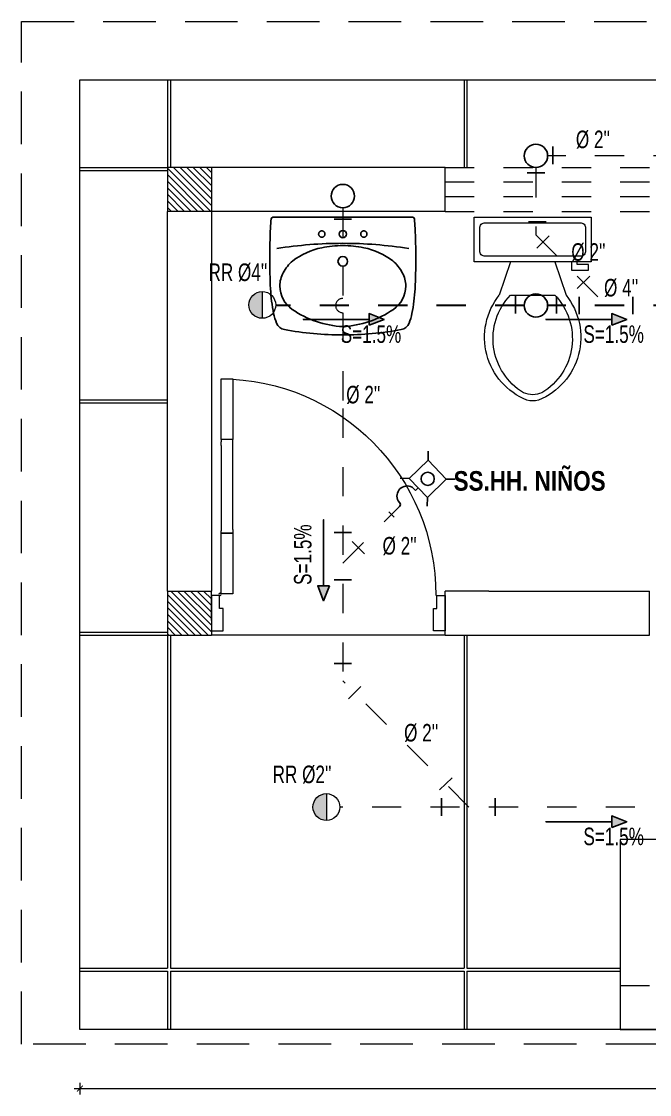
# Model space of a CAD drawing. Header units: metres. Extents: x 0 to 1843, y 1434 to 1492.
# Drawn here: x 1790.317 to 1792.467, y 1485.381 to 1489.053 of the extents above; entities that cross this region are included whole.
import ezdxf

# ---------------------------------------------------------------- set-up
doc = ezdxf.new("R2010")
doc.units = ezdxf.units.M
doc.header["$LTSCALE"] = 0.005
for name, pattern in [('ACAD_ISO02W100', [15, 12, -3]), ('DASHED2', [9.525, 6.35, -3.175]), ('RAYITAS', [0.375, 0.25, -0.125]), ('TRAZO_Y_PUNTOX2', [50.8, 25.4, -12.7, 0, -12.7])]:
    doc.linetypes.add(name, pattern=pattern)
for name, color, linetype, lineweight in [('-Achurado', 251, 'Continuous', 5), ('-Acotado', 251, 'Continuous', 5), ('-Proyeccion', 85, 'ACAD_ISO02W100', 9), ('-Vista', 148, 'Continuous', 9), ('ACI EJE', 8, 'DASHED2', 0), ('Desagüe', 155, 'Continuous', 40), ('FIC-2ES_CONCRETO 210', 251, 'Continuous', 30), ('FIC-2ES_LINEA DESAGUE', 6, 'TRAZO_Y_PUNTOX2', 30), ('ProfileEdges', 212, 'Continuous', 9), ('texto', 7, 'Continuous', 25), ('ventana alta', 7, 'ACAD_ISO02W100', 25)]:
    doc.layers.add(name, color=color, linetype=linetype, lineweight=lineweight)
for name, color, linetype in [('A_50_CotasExter', 7, 'Continuous'), ('TEXTOS-NOTAS', 7, 'Continuous'), ('THIET-BI', 21, 'Continuous')]:
    doc.layers.add(name, color=color, linetype=linetype)
doc.layers.add('Observacioness', color=6, linetype='Continuous', plot=False)
doc.styles.add('-Arial Narrow', font='ARIALN.TTF')
doc.styles.add('3mm', font='romans.shx', dxfattribs={"width": 0.9})
doc.dimstyles.new('Esc 1_20n', dxfattribs={"dimscale": 0.02, "dimtxt": 2, "dimasz": 1, "dimexe": 1, "dimexo": 1, "dimgap": 0.45, "dimtad": 1, "dimtoh": 1, "dimzin": 3, "dimdsep": 46, "dimtxsty": '-Arial Narrow', "dimblk": 'ARCHTICK', "dimcen": 1, "dimdle": 1, "dimclrd": 7, "dimclre": 7, "dimclrt": 7, "dimadec": 0, "dimazin": 0, "dimtfac": 1, "dimtix": 1, "dimtmove": 1, "dimatfit": 2, "dimldrblk": 'ARCHTICK', "dimfxl": 1, "dimfxlon": 1, "dimtolj": 2, "dimlwd": 5, "dimlwe": 5, "dimarcsym": 0})
pattern_1 = [(315, (1673.860408, 1433.98531), (0.0112253202, 0.0112253202), [])]

# ---------------------------------------------------------------- blocks, each defined once
blk = doc.blocks.new('A$C562401CD')
at = {"color": 1, "lineweight": 5}
for p, q in [((0.8617, 1.6605), (0.8167, 1.6605)), ((0.8167, 1.6605), (0.8167, 1.4265)), ((0.8617, 1.4265), (0.8617, 1.6605)), ((0.8167, 1.4127), (0.8167, 1.4265)), ((0.8167, 1.4265), (0.8617, 1.4265)), ((0.8167, 1.4265), (0.8617, 1.4265)), ((0.8167, 1.0803), (0.8167, 1.4127)), ((0.8617, 1.4265), (0.8617, 1.4175)), ((0.8617, 1.404), (0.8617, 1.4175)), ((0.8617, 1.404), (0.8617, 1.089)), ((0.8167, 1.0803), (0.8167, 1.0665)), ((0.8617, 1.089), (0.8617, 1.0755)), ((0.8617, 1.0665), (0.8617, 1.0755)), ((0.8167, 1.0665), (0.8617, 1.0665))]:
    blk.add_line(p, q, dxfattribs=at)
for points in [[(0.8617, 1.0665), (0.8167, 1.0665), (0.8167, 0.8325), (0.8617, 0.8325), (0.8617, 1.0665)], [(0.0315, 0.7763), (0.0315, 0.8258), (0, 0.8258), (0, 0.6908), (0.045, 0.6908), (0.045, 0.7763), (0.0315, 0.7763)], [(0.8685, 0.7763), (0.8685, 0.8258), (0.9, 0.8258), (0.9, 0.6908), (0.855, 0.6908), (0.855, 0.7763), (0.8685, 0.7763)]]:
    blk.add_lwpolyline(points, dxfattribs=at)
blk.add_circle((0.8662, 0.8303, 0), 0.0045, dxfattribs=at)
at = {"color": 1, "linetype": 'Continuous', "lineweight": 5}
blk.add_arc((0.8662, 0.8303, 0), 0.8303, 90.3108, 180.3108, dxfattribs=at)
blk = doc.blocks.new('Toilet - top')
at = {"color": 252, "lineweight": 13, "true_color": 0x939598}
for p, q in [((9.5, -6), (9.5, -2)), ((-10, -8.5), (-8, -8.5)), ((-10, -9.5), (-10, -8.5)), ((-7, -9.5), (-10, -9.5)), ((-8, -8.5), (-8, -8)), ((-7, -8), (-7, -9.5)), ((-4, -8), (-6, -14)), ((4, -8), (6, -14)), ((4, -14), (-4, -14))]:
    blk.add_line(p, q, dxfattribs=at)
blk.add_lwpolyline([(10.5, -8), (10.5, 0), (-10.5, 0), (-10.5, -8)], close=True, dxfattribs=at)
for points in [[(8.5, -1), (-8.5, -1)], [(-9.5, -2), (-9.5, -6)], [(-8.5, -7), (8.5, -7)]]:
    blk.add_lwpolyline(points, dxfattribs=at)
for centre, radius, start, end in [((-8.62, -1.88), 0.884, 81.8699, 188.1301), ((8.62, -1.88), 0.884, 351.8699, 98.1301), ((-8.62, -6.12), 0.884, 171.8699, 278.1301), ((8.62, -6.12), 0.884, 261.8699, 8.1301), ((3.52, -21.58), 12.17, 141.4691, 247.9714), ((4.2, -21.82), 11.33, 136.3677, 238.9468), ((-3.52, -21.58), 12.17, 292.0284, 38.5307), ((-4.2, -21.82), 11.33, 301.053, 43.6321), ((0, -27.88), 4, 245.7318, 294.2682), ((0, -29), 4, 254.8605, 285.1395)]:
    blk.add_arc(centre, radius, start, end, dxfattribs=at)
blk = doc.blocks.new('GO-L1')
at = {"color": 252, "true_color": 0x939598}
for q in [(-0.3328, 0), (0.3328, 0)]:
    blk.add_line((0, 0), q, dxfattribs=at)
at = {"color": 252, "linetype": 'RAYITAS', "true_color": 0x939598}
for centre in [(-0.1, -0.08), (0.1, -0.08)]:
    blk.add_circle(centre, 0.015, dxfattribs=at)
at = {"color": 252, "true_color": 0x939598}
for centre, radius in [((0, -0.08), 0.0175), ((0, -0.21), 0.023)]:
    blk.add_circle(centre, radius, dxfattribs=at)
for centre, radius, start, end in [((-0.3328, -0.008), 0.008, 90, 174.3541), ((0.3328, -0.008), 0.008, 5.6459, 90), ((0.5201, -0.0923), 0.865, 174.3541, 177.3288), ((-0.5201, -0.0923), 0.865, 2.6712, 5.6459), ((2.6525, -0.196), 3, 177.2487, 182.7513), ((-2.6525, -0.196), 3, 357.2487, 2.7513), ((0, -2.124), 2, 90, 99.0199), ((-0.0318, -0.4781), 0.34, 101.5681, 127.4203), ((-0.003, -0.61), 0.475, 89.638, 101.7832), ((0, -2.124), 2, 80.9801, 90), ((0.003, -0.61), 0.475, 78.2168, 90.362), ((0.0318, -0.4781), 0.34, 52.5797, 78.4319), ((-0.1193, -0.3496), 0.185, 130.0737, 152.3457), ((0.1193, -0.3496), 0.185, 27.6543, 49.9263), ((-0.1696, -0.327), 0.13, 150.8983, 180), ((0.1696, -0.327), 0.13, 0, 29.1017), ((0.5196, -0.2902), 0.865, 183.3019, 191.1871), ((-0.1646, -0.327), 0.135, 180, 235.6914), ((0.1646, -0.327), 0.135, 304.3086, 0), ((-0.5196, -0.2902), 0.865, 348.8129, 356.6981), ((-0.0839, -0.4085), 0.25, 191.4125, 202.4374), ((0.0273, -0.0458), 0.4754, 235.6914, 266.7086), ((-0.0273, -0.0458), 0.4754, 273.2914, 304.3086), ((0.0839, -0.4085), 0.25, 337.5626, 348.5875), ((-0.2688, -0.4849), 0.05, 202.4374, 259.3167), ((0.2688, -0.4849), 0.05, 280.6833, 337.5626), ((0, 0.94), 1.5, 259.3167, 270), ((0, 0.94), 1.5, 270, 280.6833)]:
    blk.add_arc(centre, radius, start, end, dxfattribs=at)
blk = doc.blocks.new('_ArchTick')
at = {"color": 0, "linetype": 'ByBlock', "const_width": 0.15}
blk.add_lwpolyline([(-0.5, -0.5), (0.5, 0.5)], dxfattribs=at)
blk = doc.blocks.new('*D340')
at = {"layer": 'A_50_CotasExter', "color": 7, "lineweight": 5, "ltscale": 0.005, "transparency": 16777216}
for p, q in [((1796.2371, 1485.401), (1790.4971, 1485.401)), ((1790.5171, 1485.421), (1790.5171, 1485.381)), ((1796.2171, 1485.421), (1796.2171, 1485.381))]:
    blk.add_line(p, q, dxfattribs=at)
at = {"layer": 'Defpoints', "color": 0, "ltscale": 0.005, "transparency": 16777216}
for p in [(1790.5171, 1485.6032), (1796.2171, 1485.6032), (1790.5171, 1485.401)]:
    blk.add_point(p, dxfattribs=at)
at = {"layer": 'A_50_CotasExter', "color": 7, "lineweight": 5, "ltscale": 0.005, "transparency": 16777216, "xscale": 0.02, "yscale": 0.02, "zscale": 0.02}
for p, rotation in [((1790.5171, 1485.401), 180.0000000001043), ((1796.2171, 1485.401), 1.042366193360067e-10)]:
    blk.add_blockref('_ArchTick', p, dxfattribs=dict(at, rotation=rotation))
at = {"layer": 'A_50_CotasExter', "color": 7, "ltscale": 0.005, "transparency": 16777216, "insert": (1793.3671, 1485.4304), "char_height": 0.04, "attachment_point": 5, "style": '-Arial Narrow'}
blk.add_mtext('\\A2;5.70', dxfattribs=at)

msp = doc.modelspace()

# ---------------------------------------------------------------- hatches: boundary and pattern name
at = {"layer": '-Achurado', "lineweight": 5, "ltscale": 0.009}
h = msp.add_hatch(dxfattribs=at)
h.set_pattern_fill('ANSI31', color=256, scale=0.005, angle=-90)
h.set_pattern_definition(pattern_1)
h.paths.add_polyline_path([(1790.81713, 1488.55324), (1790.81713, 1488.40324), (1790.96713, 1488.40324), (1790.96713, 1488.55324)])
h = msp.add_hatch(dxfattribs=at)
h.set_pattern_fill('ANSI31', color=256, scale=0.005, angle=-90)
h.set_pattern_definition(pattern_1)
h.paths.add_polyline_path([(1790.81712, 1487.10324), (1790.81712, 1486.95324), (1790.96712, 1486.95324), (1790.96712, 1487.10324)])
at = {"layer": 'Desagüe', "lineweight": 15, "ltscale": 0.015}
h = msp.add_hatch(color=7, dxfattribs=at)
h.dxf.hatch_style = 1
edge = h.paths.add_edge_path()
edge.add_arc((1791.14152, 1488.08324), 0.04586, 231.14527, 270)
edge.add_line((1791.14152, 1488.03738), (1791.14152, 1488.1291))
edge.add_arc((1791.14152, 1488.08324), 0.04586, 90, 231.14527)
h = msp.add_hatch(color=7, dxfattribs=at)
h.dxf.hatch_style = 1
edge = h.paths.add_edge_path()
edge.add_arc((1791.36094, 1486.36485), 0.04586, 231.14527, 270)
edge.add_line((1791.36094, 1486.31899), (1791.36094, 1486.41071))
edge.add_arc((1791.36094, 1486.36485), 0.04586, 90, 231.14527)
at = {"layer": 'TEXTOS-NOTAS', "lineweight": 25, "ltscale": 0.1}
h = msp.add_hatch(color=256, dxfattribs=at)
h.dxf.hatch_style = 1
h.paths.add_polyline_path([(1791.50721, 1488.0135), (1791.55845, 1488.03346), (1791.50721, 1488.05342)])
h = msp.add_hatch(color=256, dxfattribs=at)
h.dxf.hatch_style = 1
h.paths.add_polyline_path([(1792.33786, 1488.0135), (1792.3891, 1488.03346), (1792.33786, 1488.05342)])
h = msp.add_hatch(color=256, dxfattribs=at)
h.dxf.hatch_style = 1
h.paths.add_polyline_path([(1791.33115, 1487.12189), (1791.35111, 1487.07065), (1791.37107, 1487.12189)])
h = msp.add_hatch(color=256, dxfattribs=at)
h.dxf.hatch_style = 1
h.paths.add_polyline_path([(1792.33786, 1486.29452), (1792.3891, 1486.31449), (1792.33786, 1486.33445)])

# ---------------------------------------------------------------- linework, layer by layer
at = {"layer": '-Proyeccion', "lineweight": 5, "ltscale": 3}
msp.add_lwpolyline([(1790.31713, 1485.55324), (1790.31713, 1489.05324), (1796.41711, 1489.05324), (1796.4171, 1485.55324)], close=True, dxfattribs=at)
at = {"layer": '-Vista', "color": 254, "lineweight": 5}
for p, q in [((1790.81713, 1488.85357), (1790.81713, 1488.55358)), ((1790.82713, 1488.85357), (1790.82713, 1488.55358)), ((1791.83213, 1488.85357), (1791.83213, 1488.55358)), ((1791.84213, 1488.85357), (1791.84213, 1488.55358)), ((1790.51713, 1488.55324), (1790.81712, 1488.55324)), ((1790.51713, 1488.54324), (1790.81712, 1488.54324)), ((1790.51713, 1487.75824), (1790.81712, 1487.75824)), ((1790.51713, 1487.74824), (1790.81712, 1487.74824)), ((1790.51713, 1486.96324), (1790.81712, 1486.96324)), ((1790.51713, 1486.95324), (1790.81712, 1486.95324)), ((1790.81712, 1486.95324), (1790.81712, 1485.81324)), ((1790.82712, 1486.95324), (1790.82712, 1485.81324)), ((1791.76712, 1486.95324), (1790.96712, 1486.95324)), ((1791.83212, 1486.95324), (1791.83212, 1485.81324)), ((1791.84212, 1486.95324), (1791.84212, 1485.81324)), ((1790.51713, 1485.81324), (1790.81712, 1485.81324)), ((1790.51713, 1485.80324), (1790.81712, 1485.80324)), ((1790.81712, 1485.80324), (1790.81712, 1485.60324)), ((1790.82712, 1485.81324), (1791.83212, 1485.81324)), ((1790.82712, 1485.80324), (1790.82712, 1485.60324)), ((1790.82712, 1485.80324), (1791.83212, 1485.80324)), ((1791.83212, 1485.80324), (1791.83212, 1485.60324)), ((1791.84212, 1485.81324), (1792.36711, 1485.81324)), ((1791.84212, 1485.80324), (1791.84212, 1485.60324)), ((1791.84212, 1485.80324), (1792.36711, 1485.80324))]:
    msp.add_line(p, q, dxfattribs=at)
at = {"layer": '-Vista', "color": 253, "lineweight": 5}
msp.add_lwpolyline([(1792.36711, 1485.60324), (1794.36711, 1485.60324), (1794.36711, 1486.25324), (1792.36711, 1486.25324)], close=True, dxfattribs=at)
msp.add_lwpolyline([(1792.46711, 1485.75324), (1792.36711, 1485.75324)], dxfattribs=at)
at = {"layer": 'ACI EJE', "lineweight": 5, "ltscale": 0.3}
for p, q in [((1791.76711, 1488.55324), (1792.46712, 1488.55324)), ((1791.76711, 1488.40324), (1792.46712, 1488.40324))]:
    msp.add_line(p, q, dxfattribs=at)
at = {"layer": 'Desagüe', "lineweight": 25, "ltscale": 0.1}
for p, q in [((1792.136, 1488.62477), (1792.136, 1488.56477)), ((1792.1083, 1488.53554), (1792.0483, 1488.53554)), ((1791.44712, 1488.37636), (1791.38712, 1488.37636)), ((1792.11288, 1488.36734), (1792.05288, 1488.36734)), ((1792.08184, 1488.27724), (1792.12377, 1488.32016)), ((1792.26272, 1488.18147), (1792.2198, 1488.13955)), ((1792.00808, 1488.05349), (1792.00808, 1488.11349)), ((1792.14852, 1488.05349), (1792.14852, 1488.11349)), ((1792.2262, 1488.05111), (1792.2262, 1488.11111)), ((1792.40983, 1488.05111), (1792.40983, 1488.11111)), ((1791.70945, 1487.5824), (1791.70889, 1487.55185)), ((1791.61354, 1487.48997), (1791.64408, 1487.4894)), ((1791.77134, 1487.48705), (1791.80188, 1487.48648)), ((1791.70653, 1487.4246), (1791.70596, 1487.39405)), ((1791.44712, 1487.30437), (1791.38712, 1487.30437)), ((1791.49165, 1487.23117), (1791.44972, 1487.27409)), ((1791.44712, 1487.14272), (1791.38712, 1487.14272)), ((1791.44712, 1486.85654), (1791.38712, 1486.85654)), ((1791.79115, 1486.46521), (1791.74823, 1486.42329)), ((1791.75462, 1486.33485), (1791.75462, 1486.39485)), ((1791.93825, 1486.33485), (1791.93825, 1486.39485))]:
    msp.add_line(p, q, dxfattribs=at)
at = {"layer": 'Desagüe', "lineweight": 25, "ltscale": 0.015}
for p, q in [((1791.65403, 1487.45989), (1791.6661, 1487.4478)), ((1791.6753, 1487.457), (1791.6661, 1487.4478)), ((1791.60621, 1487.4123), (1791.61144, 1487.40707)), ((1791.58392, 1487.36587), (1791.57473, 1487.37507)), ((1791.61143, 1487.39338), (1791.58392, 1487.36587)), ((1791.58392, 1487.36587), (1791.59312, 1487.35666))]:
    msp.add_line(p, q, dxfattribs=at)
at = {"layer": 'Desagüe', "color": 7, "lineweight": 15, "ltscale": 0.015}
for points in [[(1791.14152, 1488.1291), (1791.14152, 1488.03738)], [(1791.36094, 1486.41071), (1791.36094, 1486.31899)]]:
    msp.add_lwpolyline(points, dxfattribs=at)
at = {"layer": 'Desagüe', "color": 6, "lineweight": 25, "ltscale": 0.1}
msp.add_lwpolyline([(1791.64408, 1487.4894), (1791.70889, 1487.55185), (1791.77134, 1487.48705), (1791.70653, 1487.4246)], close=True, dxfattribs=at)
at = {"layer": 'Desagüe', "lineweight": 25, "ltscale": 0.1}
for centre, radius in [((1792.0783, 1488.59324), 0.04), ((1791.41712, 1488.45571), 0.04), ((1792.0783, 1488.08107), 0.04), ((1791.70771, 1487.48822), 0.0225)]:
    msp.add_circle(centre, radius, dxfattribs=at)
at = {"layer": 'Desagüe', "color": 7, "lineweight": 15, "ltscale": 0.015}
for centre in [(1791.14152, 1488.08324), (1791.36094, 1486.36485)]:
    msp.add_circle(centre, 0.04586, dxfattribs=at)
at = {"layer": 'Desagüe', "lineweight": 25, "ltscale": 0.015}
for centre, radius, start, end in [((1791.63782, 1487.42835), 0.03546, 62.81034, 206.90735), ((1791.60458, 1487.40022), 0.00969, 314.97923, 44.97923)]:
    msp.add_arc(centre, radius, start, end, dxfattribs=at)
at = {"layer": 'FIC-2ES_CONCRETO 210', "lineweight": 5}
for p, q in [((1790.81713, 1488.55324), (1790.81712, 1488.40324)), ((1790.96712, 1488.55324), (1790.81713, 1488.55324)), ((1791.76711, 1488.55324), (1790.96712, 1488.55324)), ((1790.96713, 1488.55324), (1790.96712, 1488.40324)), ((1791.76711, 1488.40324), (1791.76711, 1488.55324)), ((1790.81712, 1487.10324), (1790.81712, 1488.40324)), ((1790.96712, 1488.40324), (1790.81713, 1488.40324)), ((1790.96712, 1488.40324), (1790.96712, 1487.10324)), ((1791.76711, 1488.40324), (1790.96712, 1488.40324)), ((1790.81712, 1487.10324), (1790.81712, 1486.95324)), ((1790.81712, 1487.10324), (1790.96711, 1487.10324)), ((1790.96712, 1487.00322), (1790.96712, 1487.10324)), ((1791.91712, 1487.10324), (1791.76712, 1487.10324)), ((1791.76712, 1486.95324), (1791.76713, 1487.10324)), ((1791.91712, 1487.10324), (1792.46712, 1487.10324)), ((1792.4671, 1486.95324), (1792.4671, 1487.10324)), ((1790.96712, 1487.00322), (1790.96712, 1486.95324)), ((1790.81712, 1486.95324), (1790.96712, 1486.95324)), ((1791.76712, 1486.95324), (1791.91712, 1486.95324)), ((1791.91712, 1486.95324), (1791.94212, 1486.95324)), ((1791.94212, 1486.95324), (1792.46712, 1486.95324))]:
    msp.add_line(p, q, dxfattribs=at)
at = {"layer": 'FIC-2ES_LINEA DESAGUE', "color": 175, "lineweight": 20, "ltscale": 0.5, "true_color": 0x4554a5}
msp.add_line((1792.0783, 1488.32321), (1792.32066, 1488.08111), dxfattribs=at)
at = {"layer": 'FIC-2ES_LINEA DESAGUE', "color": 175, "lineweight": 30, "ltscale": 0.5, "true_color": 0x4554a5}
for p, q in [((1792.0383, 1488.08111), (1791.18733, 1488.08111)), ((1792.98029, 1488.08111), (1792.1183, 1488.08111))]:
    msp.add_line(p, q, dxfattribs=at)
at = {"layer": 'FIC-2ES_LINEA DESAGUE', "color": 175, "lineweight": 20, "ltscale": 0.5, "true_color": 0x4554a5}
for points in [[(1792.98029, 1488.59324), (1792.1183, 1488.59324)], [(1792.0783, 1488.55131), (1792.0783, 1488.32321)], [(1791.41712, 1488.41571), (1791.41712, 1488.10539)], [(1791.41712, 1488.05654), (1791.41712, 1487.72827)], [(1791.41712, 1487.72827), (1791.41712, 1486.79682)], [(1791.41712, 1487.19906), (1791.61143, 1487.39338)], [(1791.84908, 1486.36485), (1791.41712, 1486.79682)], [(1797.2171, 1486.36485), (1791.4068, 1486.36485)]]:
    msp.add_lwpolyline(points, dxfattribs=at)
msp.add_arc((1791.41712, 1488.08096), 0.02442, 90, 270, dxfattribs=at)
at = {"layer": 'Observacioness', "color": 252, "lineweight": 13, "ltscale": 0.1}
msp.add_lwpolyline([(1791.43652, 1486.73499), (1791.47845, 1486.77791)], dxfattribs=at)
at = {"layer": 'ProfileEdges', "lineweight": 5}
msp.add_lwpolyline([(1790.51713, 1485.60324), (1790.51713, 1488.85324), (1796.21711, 1488.85324), (1796.2171, 1485.60324)], close=True, dxfattribs=at)
at = {"layer": 'TEXTOS-NOTAS', "lineweight": 25, "ltscale": 0.1}
for points in [[(1791.28112, 1488.03346), (1791.28112, 1488.03346), (1791.50721, 1488.03346)], [(1792.11177, 1488.03346), (1792.11177, 1488.03346), (1792.33786, 1488.03346)], [(1791.35111, 1487.34799), (1791.35111, 1487.34799), (1791.35111, 1487.12189)], [(1792.11177, 1486.31449), (1792.11177, 1486.31449), (1792.33786, 1486.31449)]]:
    msp.add_lwpolyline(points, dxfattribs=at)
for points in [[(1791.50721, 1488.0135), (1791.50721, 1488.05342), (1791.55845, 1488.03346)], [(1792.33786, 1488.0135), (1792.33786, 1488.05342), (1792.3891, 1488.03346)], [(1791.37107, 1487.12189), (1791.33115, 1487.12189), (1791.35111, 1487.07065)], [(1792.33786, 1486.29452), (1792.33786, 1486.33445), (1792.3891, 1486.31449)]]:
    msp.add_lwpolyline(points, close=True, dxfattribs=at)
at = {"layer": 'ventana alta', "lineweight": 5, "ltscale": 0.8}
for p, q in [((1792.46711, 1488.50324), (1791.76711, 1488.50324)), ((1792.46711, 1488.45324), (1791.76711, 1488.45324))]:
    msp.add_line(p, q, dxfattribs=at)

# ---------------------------------------------------------------- block references
at = {"lineweight": 5, "xscale": -0.8888883195359466, "yscale": 0.8888883195359466, "zscale": 0.8888883195359466, "rotation": 359.9997760540726}
msp.add_blockref('A$C562401CD', (1791.76712, 1486.35423), dxfattribs=at)
at = {"layer": 'THIET-BI', "lineweight": 5}
for name, p, xscale, yscale, zscale in [('GO-L1', (1791.41711, 1488.38324), -0.7195114376206653, 0.7195114376206653, 0.7195114376205998), ('Toilet - top', (1792.06711, 1488.38324), -0.0190476190480361, 0.0190476190480361, 0.01904761904803388)]:
    msp.add_blockref(name, p, dxfattribs=dict(at, xscale=xscale, yscale=yscale, zscale=zscale))

# ---------------------------------------------------------------- texts
at = {"layer": '-Acotado', "color": 7, "lineweight": 5, "insert": (1792.68151, 1487.51451), "char_height": 0.0670279, "width": 1.2498557, "attachment_point": 3, "style": '-Arial Narrow'}
msp.add_mtext('\\pxqc;{\\fArial Narrow|b1|i0|c0|p34;SS.HH. NIÑOS}', dxfattribs=at)
at = {"layer": 'texto', "lineweight": 25, "char_height": 0.06, "style": '3mm'}
for s, insert, width, attachment_point in [("{\\fArial|b0|i0|c0|p34;\\W0.7;%%C 2''}", (1792.33191, 1488.67973), 0.1308709, 3), ("{\\fArial|b0|i0|c0|p34;\\W0.7;%%C 2''}", (1792.19932, 1488.29429), 0.1308709, 1), ("{\\fArial|b0|i0|c0|p34;\\W0.7;RR %%C4''}", (1791.15894, 1488.22504), 0.1992199, 3), ("{\\fArial|b0|i0|c0|p34;\\W0.7;%%C 4''}", (1792.42827, 1488.1722), 0.1308709, 3), ('{\\fArial|b0|i0|c0|p34;\\W0.7;S=1.5%}', (1791.61715, 1488.01331), 0.1308709, 3), ('{\\fArial|b0|i0|c0|p34;\\W0.7;S=1.5%}', (1792.4478, 1488.01331), 0.1308709, 3), ("{\\fArial|b0|i0|c0|p34;\\W0.7;%%C 2''}", (1791.54581, 1487.80629), 0.1308709, 3), ("{\\fArial|b0|i0|c0|p34;\\W0.7;%%C 2''}", (1791.67015, 1487.28894), 0.1308709, 3), ("{\\fArial|b0|i0|c0|p34;\\W0.7;%%C 2''}", (1791.62686, 1486.64925), 0.1308709, 1), ("{\\fArial|b0|i0|c0|p34;\\W0.7;RR %%C2''}", (1791.37836, 1486.50666), 0.2542052, 3), ('{\\fArial|b0|i0|c0|p34;\\W0.7;S=1.5%}', (1792.4478, 1486.29434), 0.1308709, 3)]:
    msp.add_mtext(s, dxfattribs=dict(at, insert=insert, width=width, attachment_point=attachment_point))
at = {"layer": 'texto', "lineweight": 25, "insert": (1791.31077, 1487.12492), "char_height": 0.06, "width": 0.1308709, "attachment_point": 7, "rotation": 90, "style": '3mm'}
msp.add_mtext('{\\fArial|b0|i0|c0|p34;\\W0.7;S=1.5%}', dxfattribs=at)

# ---------------------------------------------------------------- dimensions: what is measured, and where the dimension line sits
at = {"layer": 'A_50_CotasExter', "color": 18, "ltscale": 0.005, "true_color": 0x000000}
dim = msp.add_linear_dim(base=(1790.51713, 1485.40099), p1=(1796.2171, 1485.60324), p2=(1790.51713, 1485.60324), angle=180, dimstyle='Esc 1_20n', dxfattribs=at)
dim.commit()
dim.dimension.update_dxf_attribs({"geometry": '*D340', "text_midpoint": (1793.36711, 1485.43042)})

doc.saveas('drawing.dxf')
